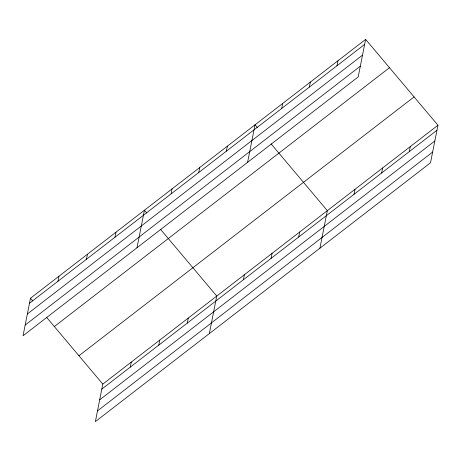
<?xml version="1.0" encoding="UTF-8"?>
<svg xmlns="http://www.w3.org/2000/svg" width="461" height="461" viewBox="0 0 461 461"><rect width="100%" height="100%" fill="white"/><g stroke="black" fill="none" stroke-linecap="round" stroke-linejoin="round"><path stroke-width="0.69" d="M365.631 39.381L30.484 298.227L23.05 335.769L358.197 76.918L365.631 39.381L437.95 125.231L430.516 162.773L95.369 421.619L102.803 384.082L437.95 125.231M57.971 281.262L58.968 276.225M86.461 259.261L87.457 254.224M114.95 237.254L115.947 232.223M136.998 247.759L144.431 210.222L146.725 212.942M130.296 367.117L131.293 362.081M171.083 193.897L172.08 188.866M158.78 345.11L159.777 340.08M198.737 172.547L199.734 167.51M187.27 323.109L188.267 318.078M226.386 151.191L227.382 146.154M209.323 333.614L216.756 296.071L160.497 229.29M247.597 162.335L255.031 124.798L257.324 127.524M243.408 279.752L244.405 274.721M281.683 108.479L282.679 103.443M271.056 258.396L272.053 253.366M309.331 87.123L310.328 82.087M298.705 237.04L299.702 232.01M336.979 65.767L337.976 60.737M319.917 248.191L327.35 210.654L271.097 143.867M354.002 194.335L354.999 189.298M381.656 172.979L382.653 167.942M409.305 151.623L410.302 146.586M29.487 303.263L364.634 44.412M27.36 313.987L362.507 55.141M25.176 325.04L360.318 66.188M54.346 326.561L389.493 67.709M78.94 355.754L414.082 96.902M101.806 389.119L436.953 130.267M99.685 399.843L434.827 140.991M97.496 410.895L432.643 152.044M30.484 298.227L32.777 300.952M46.544 317.301L102.803 384.082"/></g></svg>
